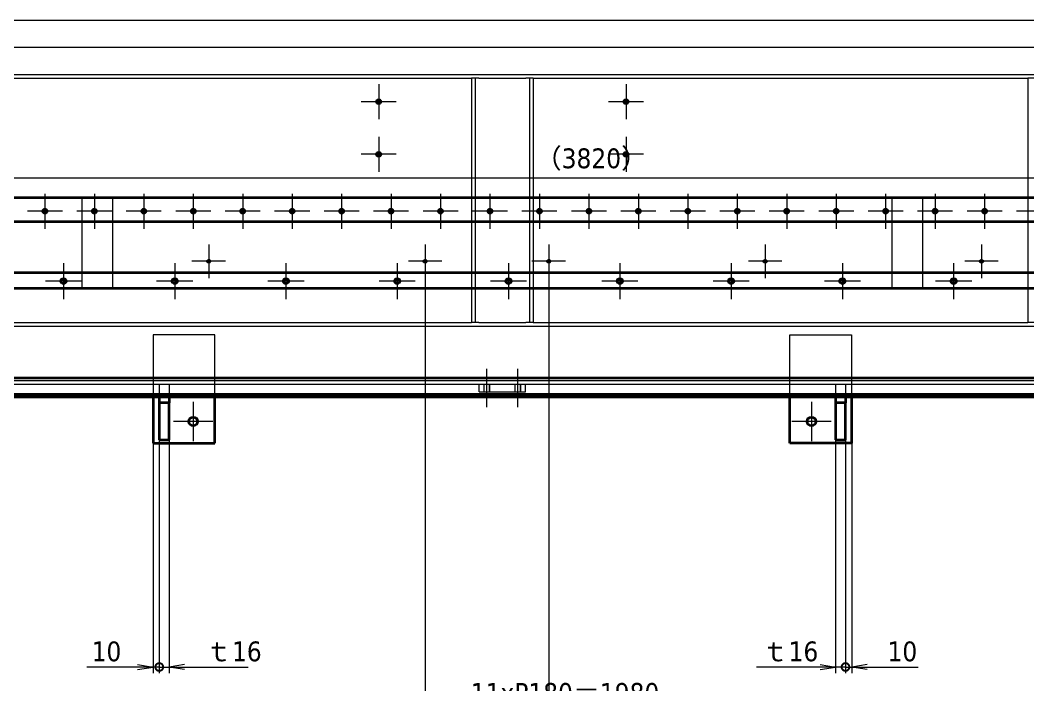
# Model space of a CAD drawing. Header units: millimetres. Extents: x -440 to 8410, y -405 to 5940.
# Drawn here: x 2692 to 4322, y 3681 to 4756 of the extents above; entities that cross this region are included whole.
import ezdxf

# ---------------------------------------------------------------- set-up
doc = ezdxf.new("R2010")
doc.units = ezdxf.units.MM
doc.header["$LTSCALE"] = 10
for name, color, linetype, lineweight in [('Center Mark (ISO)', 7, 'Continuous', 5), ('Centerline (ISO)', 7, 'Continuous', 5), ('Dimension (ISO)', 7, 'Continuous', 25), ('Hidden (ISO)', 7, 'Continuous', 5), ('Visible (ISO)', 7, 'Continuous', 35), ('Visible Narrow (ISO)', 7, 'Continuous', 5)]:
    doc.layers.add(name, color=color, linetype=linetype, lineweight=lineweight)
doc.styles.add('Note Text (JIS)', font='tahoma.ttf')
doc.dimstyles.new('Default (JIS)', dxfattribs={"dimscale": 10, "dimtxt": 3.2, "dimasz": 2.5, "dimexe": 1, "dimexo": 0, "dimgap": 0.8, "dimtad": 1, "dimrnd": 1e-08, "dimdsep": 46, "dimtxsty": 'Note Text (JIS)', "dimblk": 'OPEN', "dimcen": 0.09, "dimdle": 10, "dimclrd": 7, "dimclre": 7, "dimclrt": 256, "dimadec": 0, "dimazin": 2, "dimtfac": 0.78125, "dimtmove": 0, "dimatfit": 3, "dimldrblk": 'OPEN', "dimfxl": 1, "dimtolj": 1, "dimtzin": 0, "dimlwd": 0, "dimlwe": 0, "dimarcsym": 0})

# ---------------------------------------------------------------- blocks, each defined once
blk = doc.blocks.new('_Open')
at = {"color": 0, "linetype": 'ByBlock', "lineweight": -2}
for p, q in [((-1, 0.167), (0, 0)), ((-1, -0.167), (0, 0)), ((0, 0), (-1, 0))]:
    blk.add_line(p, q, dxfattribs=at)
blk = doc.blocks.new('*D8')
at = {"layer": 'Defpoints', "color": 0, "linetype": 'Continuous', "transparency": 16777216}
for p in [(1474.2, 4147.5), (5470.6, 4147.5), (5470.6, 3364.8)]:
    blk.add_point(p, dxfattribs=at)
at = {"layer": 'Dimension (ISO)', "color": 7, "linetype": 'Continuous', "lineweight": 0, "transparency": 16777216}
for p, q in [((1474.2, 4147.5), (1474.2, 3354.8)), ((5470.6, 4147.5), (5470.6, 3354.8)), ((1499.2, 3364.8), (5445.6, 3364.8))]:
    blk.add_line(p, q, dxfattribs=at)
at = {"layer": 'Dimension (ISO)', "color": 7, "linetype": 'Continuous', "lineweight": 0, "transparency": 16777216, "xscale": 25, "yscale": 25, "zscale": 25, "rotation": 180}
blk.add_blockref('_Open', (1474.2, 3364.8), dxfattribs=at)
at = {"layer": 'Dimension (ISO)', "color": 7, "linetype": 'Continuous', "lineweight": 0, "transparency": 16777216, "xscale": 25, "yscale": 25, "zscale": 25}
blk.add_blockref('_Open', (5470.6, 3364.8), dxfattribs=at)
at = {"layer": 'Dimension (ISO)', "linetype": 'Continuous', "lineweight": 5, "transparency": 16777216, "insert": (3390.8, 3412.8), "char_height": 32, "attachment_point": 1, "style": 'Note Text (JIS)'}
blk.add_mtext('\\A1;\\fTahoma|b0|i0;（3996.4）', dxfattribs=at)
blk = doc.blocks.new('*D9')
at = {"layer": 'Defpoints', "color": 0, "linetype": 'Continuous', "transparency": 16777216}
for p in [(1477.4, 4147.5), (5467.4, 4147.5), (1477.4, 3435.2)]:
    blk.add_point(p, dxfattribs=at)
at = {"layer": 'Dimension (ISO)', "color": 7, "linetype": 'Continuous', "lineweight": 0, "transparency": 16777216}
for p, q in [((1477.4, 4147.5), (1477.4, 3425.2)), ((5467.4, 4147.5), (5467.4, 3425.2)), ((5442.4, 3435.2), (1502.4, 3435.2))]:
    blk.add_line(p, q, dxfattribs=at)
at = {"layer": 'Dimension (ISO)', "color": 7, "linetype": 'Continuous', "lineweight": 0, "transparency": 16777216, "xscale": 25, "yscale": 25, "zscale": 25, "rotation": 180}
blk.add_blockref('_Open', (1477.4, 3435.2), dxfattribs=at)
at = {"layer": 'Dimension (ISO)', "color": 7, "linetype": 'Continuous', "lineweight": 0, "transparency": 16777216, "xscale": 25, "yscale": 25, "zscale": 25}
blk.add_blockref('_Open', (5467.4, 3435.2), dxfattribs=at)
at = {"layer": 'Dimension (ISO)', "linetype": 'Continuous', "lineweight": 5, "transparency": 16777216, "insert": (3351.7, 3485.4), "char_height": 32, "attachment_point": 1, "style": 'Note Text (JIS)'}
blk.add_mtext('\\A1;\\fTahoma|b0|i0;3990（t12板）', dxfattribs=at)
blk = doc.blocks.new('_DotSmall')
at = {"color": 0, "linetype": 'ByBlock', "const_width": 0.5}
blk.add_lwpolyline([(-0.0625, 0, 1), (0.0625, 0, 1)], format="xyb", close=True, dxfattribs=at)
blk = doc.blocks.new('*D100')
at = {"layer": 'Defpoints', "color": 0, "linetype": 'Continuous', "transparency": 16777216}
for p in [(4027.4, 4077.5), (4037.4, 4072.5), (4027.4, 3710.2)]:
    blk.add_point(p, dxfattribs=at)
at = {"layer": 'Dimension (ISO)', "color": 7, "linetype": 'Continuous', "lineweight": 0, "transparency": 16777216}
for p, q in [((4027.4, 4077.5), (4027.4, 3700.2)), ((4037.4, 4072.5), (4037.4, 3700.2)), ((4027.4, 3710.2), (3977.4, 3710.2)), ((4027.4, 3710.2), (4037.4, 3710.2)), ((4062.4, 3710.2), (4144.8, 3710.2))]:
    blk.add_line(p, q, dxfattribs=at)
at = {"layer": 'Dimension (ISO)', "color": 7, "linetype": 'Continuous', "lineweight": 0, "transparency": 16777216, "xscale": 25, "yscale": 25, "zscale": 25}
blk.add_blockref('_DotSmall', (4027.4, 3710.2), dxfattribs=at)
at = {"layer": 'Dimension (ISO)', "color": 7, "linetype": 'Continuous', "lineweight": 0, "transparency": 16777216, "xscale": 25, "yscale": 25, "zscale": 25, "rotation": 180}
blk.add_blockref('_Open', (4037.4, 3710.2), dxfattribs=at)
at = {"layer": 'Dimension (ISO)', "linetype": 'Continuous', "lineweight": 5, "transparency": 16777216, "insert": (4095.4, 3751.5), "char_height": 32, "attachment_point": 1, "style": 'Note Text (JIS)'}
blk.add_mtext('\\A1;10', dxfattribs=at)
blk = doc.blocks.new('*D101')
at = {"layer": 'Defpoints', "color": 0, "linetype": 'Continuous', "transparency": 16777216}
for p in [(4011.4, 4077.5), (4027.4, 4077.5), (4027.4, 3710.2)]:
    blk.add_point(p, dxfattribs=at)
at = {"layer": 'Dimension (ISO)', "color": 7, "linetype": 'Continuous', "lineweight": 0, "transparency": 16777216}
for p, q in [((4011.4, 4077.5), (4011.4, 3700.2)), ((4027.4, 4077.5), (4027.4, 3700.2)), ((3986.4, 3710.2), (3883.7, 3710.2)), ((4027.4, 3710.2), (4011.4, 3710.2)), ((4027.4, 3710.2), (4077.4, 3710.2))]:
    blk.add_line(p, q, dxfattribs=at)
at = {"layer": 'Dimension (ISO)', "color": 7, "linetype": 'Continuous', "lineweight": 0, "transparency": 16777216, "xscale": 25, "yscale": 25, "zscale": 25, "rotation": 180}
blk.add_blockref('_DotSmall', (4027.4, 3710.2), dxfattribs=at)
at = {"layer": 'Dimension (ISO)', "color": 7, "linetype": 'Continuous', "lineweight": 0, "transparency": 16777216, "xscale": 25, "yscale": 25, "zscale": 25}
blk.add_blockref('_Open', (4011.4, 3710.2), dxfattribs=at)
at = {"layer": 'Dimension (ISO)', "linetype": 'Continuous', "lineweight": 5, "transparency": 16777216, "insert": (3891.7, 3751.5), "char_height": 32, "attachment_point": 1, "style": 'Note Text (JIS)'}
blk.add_mtext('\\A1;\\fTahoma|b0|i0;ｔ16', dxfattribs=at)
blk = doc.blocks.new('*D102')
at = {"layer": 'Defpoints', "color": 0, "linetype": 'Continuous', "transparency": 16777216}
for p in [(2917.4, 4077.5), (2933.4, 4077.5), (2933.4, 3710.2)]:
    blk.add_point(p, dxfattribs=at)
at = {"layer": 'Dimension (ISO)', "color": 7, "linetype": 'Continuous', "lineweight": 0, "transparency": 16777216}
for p, q in [((2917.4, 4077.5), (2917.4, 3700.2)), ((2933.4, 4077.5), (2933.4, 3700.2)), ((2917.4, 3710.2), (2892.4, 3710.2)), ((2917.4, 3710.2), (2933.4, 3710.2)), ((2958.4, 3710.2), (3061.1, 3710.2))]:
    blk.add_line(p, q, dxfattribs=at)
at = {"layer": 'Dimension (ISO)', "color": 7, "linetype": 'Continuous', "lineweight": 0, "transparency": 16777216, "xscale": 25, "yscale": 25, "zscale": 25}
blk.add_blockref('_DotSmall', (2917.4, 3710.2), dxfattribs=at)
at = {"layer": 'Dimension (ISO)', "color": 7, "linetype": 'Continuous', "lineweight": 0, "transparency": 16777216, "xscale": 25, "yscale": 25, "zscale": 25, "rotation": 180}
blk.add_blockref('_Open', (2933.4, 3710.2), dxfattribs=at)
at = {"layer": 'Dimension (ISO)', "linetype": 'Continuous', "lineweight": 5, "transparency": 16777216, "insert": (2991.4, 3751.5), "char_height": 32, "attachment_point": 1, "style": 'Note Text (JIS)'}
blk.add_mtext('\\A1;\\fTahoma|b0|i0;ｔ16', dxfattribs=at)
blk = doc.blocks.new('*D103')
at = {"layer": 'Defpoints', "color": 0, "linetype": 'Continuous', "transparency": 16777216}
for p in [(2917.4, 4077.5), (2907.4, 4072.5), (2907.4, 3710.2)]:
    blk.add_point(p, dxfattribs=at)
at = {"layer": 'Dimension (ISO)', "color": 7, "linetype": 'Continuous', "lineweight": 0, "transparency": 16777216}
for p, q in [((2917.4, 4077.5), (2917.4, 3700.2)), ((2907.4, 4072.5), (2907.4, 3700.2)), ((2882.4, 3710.2), (2800, 3710.2)), ((2917.4, 3710.2), (2907.4, 3710.2)), ((2917.4, 3710.2), (2942.4, 3710.2))]:
    blk.add_line(p, q, dxfattribs=at)
at = {"layer": 'Dimension (ISO)', "color": 7, "linetype": 'Continuous', "lineweight": 0, "transparency": 16777216, "xscale": 25, "yscale": 25, "zscale": 25, "rotation": 180}
blk.add_blockref('_DotSmall', (2917.4, 3710.2), dxfattribs=at)
at = {"layer": 'Dimension (ISO)', "color": 7, "linetype": 'Continuous', "lineweight": 0, "transparency": 16777216, "xscale": 25, "yscale": 25, "zscale": 25}
blk.add_blockref('_Open', (2907.4, 3710.2), dxfattribs=at)
at = {"layer": 'Dimension (ISO)', "linetype": 'Continuous', "lineweight": 5, "transparency": 16777216, "insert": (2808, 3751.5), "char_height": 32, "attachment_point": 1, "style": 'Note Text (JIS)'}
blk.add_mtext('\\A1;10', dxfattribs=at)
blk = doc.blocks.new('*D114')
at = {"layer": 'Defpoints', "color": 0, "linetype": 'Continuous', "transparency": 16777216}
for p in [(1527.4, 4122.5), (5417.4, 4122.5), (5417.4, 3506.2)]:
    blk.add_point(p, dxfattribs=at)
at = {"layer": 'Dimension (ISO)', "color": 7, "linetype": 'Continuous', "lineweight": 0, "transparency": 16777216}
for p, q in [((1527.4, 4122.5), (1527.4, 3496.2)), ((5417.4, 4122.5), (5417.4, 3496.2)), ((1552.4, 3506.2), (5392.4, 3506.2))]:
    blk.add_line(p, q, dxfattribs=at)
at = {"layer": 'Dimension (ISO)', "color": 7, "linetype": 'Continuous', "lineweight": 0, "transparency": 16777216, "xscale": 25, "yscale": 25, "zscale": 25, "rotation": 180}
blk.add_blockref('_Open', (1527.4, 3506.2), dxfattribs=at)
at = {"layer": 'Dimension (ISO)', "color": 7, "linetype": 'Continuous', "lineweight": 0, "transparency": 16777216, "xscale": 25, "yscale": 25, "zscale": 25}
blk.add_blockref('_Open', (5417.4, 3506.2), dxfattribs=at)
at = {"layer": 'Dimension (ISO)', "linetype": 'Continuous', "lineweight": 5, "transparency": 16777216, "insert": (3426.3, 3547.7), "char_height": 32, "attachment_point": 1, "style": 'Note Text (JIS)'}
blk.add_mtext('\\A1;3890', dxfattribs=at)
blk = doc.blocks.new('*D184')
at = {"layer": 'Defpoints', "color": 0, "linetype": 'Continuous', "transparency": 16777216}
for p in [(2582.4, 4305.3), (4562.4, 4305.3), (4562.4, 3642.8)]:
    blk.add_point(p, dxfattribs=at)
at = {"layer": 'Dimension (ISO)', "color": 7, "linetype": 'Continuous', "lineweight": 0, "transparency": 16777216}
for p, q in [((2582.4, 4305.3), (2582.4, 3632.8)), ((4562.4, 4305.3), (4562.4, 3632.8)), ((2607.4, 3642.8), (4537.4, 3642.8))]:
    blk.add_line(p, q, dxfattribs=at)
at = {"layer": 'Dimension (ISO)', "color": 7, "linetype": 'Continuous', "lineweight": 0, "transparency": 16777216, "xscale": 25, "yscale": 25, "zscale": 25, "rotation": 180}
blk.add_blockref('_Open', (2582.4, 3642.8), dxfattribs=at)
at = {"layer": 'Dimension (ISO)', "color": 7, "linetype": 'Continuous', "lineweight": 0, "transparency": 16777216, "xscale": 25, "yscale": 25, "zscale": 25}
blk.add_blockref('_Open', (4562.4, 3642.8), dxfattribs=at)
at = {"layer": 'Dimension (ISO)', "linetype": 'Continuous', "lineweight": 5, "transparency": 16777216, "insert": (3421.3, 3684.3), "char_height": 32, "attachment_point": 1, "style": 'Note Text (JIS)'}
blk.add_mtext('\\A1;\\fTahoma|b0|i0;11xP180＝1980', dxfattribs=at)
blk = doc.blocks.new('*D185')
at = {"layer": 'Defpoints', "color": 0, "linetype": 'Continuous', "transparency": 16777216}
for p in [(3547.4, 4339.4), (4597.4, 4339.4), (3547.4, 3574.6)]:
    blk.add_point(p, dxfattribs=at)
at = {"layer": 'Dimension (ISO)', "color": 7, "linetype": 'Continuous', "lineweight": 0, "transparency": 16777216}
for p, q in [((3547.4, 4339.4), (3547.4, 3564.6)), ((4597.4, 4339.4), (4597.4, 3564.6)), ((4572.4, 3574.6), (3572.4, 3574.6))]:
    blk.add_line(p, q, dxfattribs=at)
at = {"layer": 'Dimension (ISO)', "color": 7, "linetype": 'Continuous', "lineweight": 0, "transparency": 16777216, "xscale": 25, "yscale": 25, "zscale": 25, "rotation": 180}
blk.add_blockref('_Open', (3547.4, 3574.6), dxfattribs=at)
at = {"layer": 'Dimension (ISO)', "color": 7, "linetype": 'Continuous', "lineweight": 0, "transparency": 16777216, "xscale": 25, "yscale": 25, "zscale": 25}
blk.add_blockref('_Open', (4597.4, 3574.6), dxfattribs=at)
at = {"layer": 'Dimension (ISO)', "linetype": 'Continuous', "lineweight": 5, "transparency": 16777216, "insert": (3931.9, 3615.9), "char_height": 32, "attachment_point": 1, "style": 'Note Text (JIS)'}
blk.add_mtext('\\A1;\\fTahoma|b0|i0;3xP350＝1050', dxfattribs=at)
blk = doc.blocks.new('*D186')
at = {"layer": 'Defpoints', "color": 0, "linetype": 'Continuous', "transparency": 16777216}
for p in [(3347.4, 4339.4), (3547.4, 4339.4), (3347.4, 3574.6)]:
    blk.add_point(p, dxfattribs=at)
at = {"layer": 'Dimension (ISO)', "color": 7, "linetype": 'Continuous', "lineweight": 0, "transparency": 16777216}
for p, q in [((3347.4, 4339.4), (3347.4, 3564.6)), ((3547.4, 4339.4), (3547.4, 3564.6)), ((3522.4, 3574.6), (3372.4, 3574.6))]:
    blk.add_line(p, q, dxfattribs=at)
at = {"layer": 'Dimension (ISO)', "color": 7, "linetype": 'Continuous', "lineweight": 0, "transparency": 16777216, "xscale": 25, "yscale": 25, "zscale": 25, "rotation": 180}
blk.add_blockref('_Open', (3347.4, 3574.6), dxfattribs=at)
at = {"layer": 'Dimension (ISO)', "color": 7, "linetype": 'Continuous', "lineweight": 0, "transparency": 16777216, "xscale": 25, "yscale": 25, "zscale": 25}
blk.add_blockref('_Open', (3547.4, 3574.6), dxfattribs=at)
at = {"layer": 'Dimension (ISO)', "linetype": 'Continuous', "lineweight": 5, "transparency": 16777216, "insert": (3413.4, 3615.9), "char_height": 32, "attachment_point": 1, "style": 'Note Text (JIS)'}
blk.add_mtext('\\A1;200', dxfattribs=at)
blk = doc.blocks.new('*D188')
at = {"layer": 'Defpoints', "color": 0, "linetype": 'Continuous', "transparency": 16777216}
for p in [(1597.4, 4339.4), (3347.4, 4339.4), (3347.4, 3574.6)]:
    blk.add_point(p, dxfattribs=at)
at = {"layer": 'Dimension (ISO)', "color": 7, "linetype": 'Continuous', "lineweight": 0, "transparency": 16777216}
for p, q in [((1597.4, 4339.4), (1597.4, 3564.6)), ((3347.4, 4339.4), (3347.4, 3564.6)), ((1622.4, 3574.6), (3322.4, 3574.6))]:
    blk.add_line(p, q, dxfattribs=at)
at = {"layer": 'Dimension (ISO)', "color": 7, "linetype": 'Continuous', "lineweight": 0, "transparency": 16777216, "xscale": 25, "yscale": 25, "zscale": 25, "rotation": 180}
blk.add_blockref('_Open', (1597.4, 3574.6), dxfattribs=at)
at = {"layer": 'Dimension (ISO)', "color": 7, "linetype": 'Continuous', "lineweight": 0, "transparency": 16777216, "xscale": 25, "yscale": 25, "zscale": 25}
blk.add_blockref('_Open', (3347.4, 3574.6), dxfattribs=at)
at = {"layer": 'Dimension (ISO)', "linetype": 'Continuous', "lineweight": 5, "transparency": 16777216, "insert": (2332.2, 3615.9), "char_height": 32, "attachment_point": 1, "style": 'Note Text (JIS)'}
blk.add_mtext('\\A1;\\fTahoma|b0|i0;5xP350＝1750', dxfattribs=at)
blk = doc.blocks.new('*D215')
at = {"layer": 'Defpoints', "color": 0, "linetype": 'Continuous', "transparency": 16777216}
for p in [(1647.4, 4657.5), (1647.4, 4501), (5467.4, 4501)]:
    blk.add_point(p, dxfattribs=at)
at = {"layer": 'Dimension (ISO)', "color": 7, "linetype": 'Continuous', "lineweight": 0, "transparency": 16777216}
for p, q in [((1647.4, 4657.5), (1647.4, 4491)), ((5442.4, 4501), (1672.4, 4501))]:
    blk.add_line(p, q, dxfattribs=at)
at = {"layer": 'Dimension (ISO)', "color": 7, "linetype": 'Continuous', "lineweight": 0, "transparency": 16777216, "xscale": 25, "yscale": 25, "zscale": 25, "rotation": 180}
blk.add_blockref('_Open', (1647.4, 4501), dxfattribs=at)
at = {"layer": 'Dimension (ISO)', "color": 7, "linetype": 'Continuous', "lineweight": 0, "transparency": 16777216, "xscale": 25, "yscale": 25, "zscale": 25}
blk.add_blockref('_Open', (5467.4, 4501), dxfattribs=at)
at = {"layer": 'Dimension (ISO)', "linetype": 'Continuous', "lineweight": 5, "transparency": 16777216, "insert": (3524.7, 4549), "char_height": 32, "attachment_point": 1, "style": 'Note Text (JIS)'}
blk.add_mtext('\\A1;\\fTahoma|b0|i0;（3820）', dxfattribs=at)

msp = doc.modelspace()

# ---------------------------------------------------------------- linework, layer by layer
at = {"layer": 'Center Mark (ISO)', "linetype": 'Continuous'}
for p, q in [((3272.376, 4652.784), (3272.376, 4596.137)), ((3672.376, 4652.784), (3672.376, 4596.137)), ((3672.376, 4652.784), (3672.376, 4596.137)), ((3300.699, 4624.461), (3244.052, 4624.461)), ((3700.699, 4624.461), (3644.052, 4624.461)), ((3700.699, 4624.461), (3644.052, 4624.461)), ((3272.376, 4567.784), (3272.376, 4511.137)), ((3672.376, 4567.784), (3672.376, 4511.137)), ((3672.376, 4567.784), (3672.376, 4511.137)), ((3300.699, 4539.461), (3244.052, 4539.461)), ((3700.699, 4539.461), (3644.052, 4539.461)), ((3700.699, 4539.461), (3644.052, 4539.461)), ((2732.376, 4475.784), (2732.376, 4419.137)), ((2812.376, 4475.784), (2812.376, 4419.137)), ((2892.376, 4475.784), (2892.376, 4419.137)), ((2972.376, 4475.784), (2972.376, 4419.137)), ((3052.376, 4475.784), (3052.376, 4419.137)), ((3132.376, 4475.784), (3132.376, 4419.137)), ((3212.376, 4475.784), (3212.376, 4419.137)), ((3292.376, 4475.784), (3292.376, 4419.137)), ((3372.376, 4475.784), (3372.376, 4419.137)), ((3452.376, 4475.784), (3452.376, 4419.137)), ((3532.376, 4475.784), (3532.376, 4419.137)), ((3612.376, 4475.784), (3612.376, 4419.137)), ((3692.376, 4475.784), (3692.376, 4419.137)), ((3772.376, 4475.784), (3772.376, 4419.137)), ((3852.376, 4475.784), (3852.376, 4419.137)), ((3932.376, 4475.784), (3932.376, 4419.137)), ((4012.376, 4475.784), (4012.376, 4419.137)), ((4092.376, 4475.784), (4092.376, 4419.137)), ((4172.376, 4475.784), (4172.376, 4419.137)), ((4252.376, 4475.784), (4252.376, 4419.137)), ((2760.699, 4447.461), (2704.052, 4447.461)), ((2840.699, 4447.461), (2784.052, 4447.461)), ((2920.699, 4447.461), (2864.052, 4447.461)), ((3000.699, 4447.461), (2944.052, 4447.461)), ((3080.699, 4447.461), (3024.052, 4447.461)), ((3160.699, 4447.461), (3104.052, 4447.461)), ((3240.699, 4447.461), (3184.052, 4447.461)), ((3320.699, 4447.461), (3264.052, 4447.461)), ((3400.699, 4447.461), (3344.052, 4447.461)), ((3480.699, 4447.461), (3424.052, 4447.461)), ((3560.699, 4447.461), (3504.052, 4447.461)), ((3640.699, 4447.461), (3584.052, 4447.461)), ((3720.699, 4447.461), (3664.052, 4447.461)), ((3800.699, 4447.461), (3744.052, 4447.461)), ((3880.699, 4447.461), (3824.052, 4447.461)), ((3960.699, 4447.461), (3904.052, 4447.461)), ((4040.699, 4447.461), (3984.052, 4447.461)), ((4120.699, 4447.461), (4064.052, 4447.461)), ((4200.699, 4447.461), (4144.052, 4447.461)), ((4280.699, 4447.461), (4224.052, 4447.461)), ((4360.699, 4447.461), (4304.052, 4447.461)), ((2997.376, 4393.528), (2997.376, 4339.394)), ((3347.376, 4393.528), (3347.376, 4339.394)), ((3547.376, 4393.528), (3547.376, 4339.394)), ((3897.376, 4393.528), (3897.376, 4339.394)), ((4247.376, 4393.528), (4247.376, 4339.394)), ((2762.376, 4363.649), (2762.376, 4305.273)), ((2942.376, 4363.649), (2942.376, 4305.273)), ((3024.443, 4366.461), (2970.309, 4366.461)), ((3122.376, 4363.649), (3122.376, 4305.273)), ((3302.376, 4363.649), (3302.376, 4305.273)), ((3374.443, 4366.461), (3320.309, 4366.461)), ((3482.376, 4363.649), (3482.376, 4305.273)), ((3574.443, 4366.461), (3520.309, 4366.461)), ((3662.376, 4363.649), (3662.376, 4305.273)), ((3842.376, 4363.649), (3842.376, 4305.273)), ((3924.443, 4366.461), (3870.309, 4366.461)), ((4022.376, 4363.649), (4022.376, 4305.273)), ((4202.376, 4363.649), (4202.376, 4305.273)), ((4274.443, 4366.461), (4220.309, 4366.461)), ((2791.564, 4334.461), (2733.188, 4334.461)), ((2971.564, 4334.461), (2913.188, 4334.461)), ((3151.564, 4334.461), (3093.188, 4334.461)), ((3331.564, 4334.461), (3273.188, 4334.461)), ((3511.564, 4334.461), (3453.188, 4334.461)), ((3691.564, 4334.461), (3633.188, 4334.461)), ((3871.564, 4334.461), (3813.188, 4334.461)), ((4051.564, 4334.461), (3993.188, 4334.461)), ((4231.564, 4334.461), (4173.188, 4334.461)), ((2972.376, 4139.378), (2972.376, 4075.543)), ((3972.376, 4139.378), (3972.376, 4075.543)), ((3004.293, 4107.461), (2940.458, 4107.461)), ((4004.293, 4107.461), (3940.458, 4107.461))]:
    msp.add_line(p, q, dxfattribs=at)
at = {"layer": 'Centerline (ISO)', "linetype": 'Continuous'}
for p, q in [((5566.109, 4712.461), (1393.585, 4712.461)), ((3447.376, 4130.461), (3447.376, 4192.461)), ((3497.376, 4130.461), (3497.376, 4192.461))]:
    msp.add_line(p, q, dxfattribs=at)
at = {"layer": 'Hidden (ISO)'}
for p, q in [((1772.376, 4756.461), (5172.376, 4756.461)), ((1772.376, 4668.461), (5172.376, 4668.461)), ((2622.376, 4662.461), (3422.376, 4662.461)), ((3422.376, 4662.461), (3422.376, 4267.461)), ((3434.376, 4662.461), (3422.376, 4662.461)), ((3428.376, 4662.461), (3428.376, 4267.461)), ((3434.376, 4662.461), (3510.376, 4662.461)), ((3522.376, 4662.461), (3510.376, 4662.461)), ((3516.376, 4662.461), (3516.376, 4267.461)), ((3522.376, 4662.461), (4322.376, 4662.461)), ((3522.376, 4662.461), (3522.376, 4267.461)), ((4322.376, 4662.461), (4322.376, 4267.461)), ((4334.376, 4662.461), (4322.376, 4662.461)), ((2792.376, 4469.461), (2792.376, 4322.461)), ((2842.376, 4322.461), (2842.376, 4469.461)), ((4102.376, 4469.461), (4102.376, 4322.461)), ((4152.376, 4322.461), (4152.376, 4469.461)), ((1766.376, 4261.461), (5178.376, 4261.461)), ((2622.376, 4267.461), (3422.376, 4267.461)), ((3434.376, 4267.461), (3422.376, 4267.461)), ((3434.376, 4267.461), (3510.376, 4267.461)), ((3522.376, 4267.461), (3510.376, 4267.461)), ((3522.376, 4267.461), (4322.376, 4267.461)), ((4334.376, 4267.461), (4322.376, 4267.461)), ((2907.376, 4247.461), (2907.376, 4147.461)), ((3007.376, 4247.461), (2907.376, 4247.461)), ((3007.376, 4147.461), (3007.376, 4247.461)), ((3937.376, 4247.461), (4037.376, 4247.461)), ((3937.376, 4147.461), (3937.376, 4247.461)), ((4037.376, 4247.461), (4037.376, 4147.461)), ((1678.376, 4173.461), (5266.376, 4173.461)), ((1865.376, 4167.461), (2917.376, 4167.461)), ((2917.376, 4167.461), (2917.376, 4147.461)), ((2917.376, 4167.461), (2933.376, 4167.461)), ((2933.376, 4167.461), (2933.376, 4147.461)), ((2933.376, 4167.461), (4011.376, 4167.461)), ((3434.876, 4155.461), (3434.876, 4167.461)), ((3442.376, 4167.461), (3442.376, 4155.461)), ((3443.188, 4155.461), (3443.188, 4167.461)), ((3451.564, 4155.461), (3451.564, 4167.461)), ((3452.376, 4155.461), (3452.376, 4167.461)), ((3492.376, 4167.461), (3492.376, 4155.461)), ((3493.188, 4155.461), (3493.188, 4167.461)), ((3501.564, 4155.461), (3501.564, 4167.461)), ((3502.376, 4155.461), (3502.376, 4167.461)), ((3509.876, 4155.461), (3509.876, 4167.461)), ((4011.376, 4167.461), (4011.376, 4147.461)), ((4011.376, 4167.461), (4027.376, 4167.461)), ((4027.376, 4167.461), (4027.376, 4147.461)), ((4027.376, 4167.461), (5079.376, 4167.461)), ((1477.376, 4152.461), (5467.376, 4152.461)), ((3434.876, 4155.461), (3509.876, 4155.461))]:
    msp.add_line(p, q, dxfattribs=at)
at = {"layer": 'Visible (ISO)'}
for p, q in [((1492.376, 4469.461), (5452.376, 4469.461)), ((5452.376, 4430.461), (1492.376, 4430.461)), ((1492.376, 4348.461), (5452.376, 4348.461)), ((5452.376, 4322.461), (1492.376, 4322.461)), ((5467.376, 4177.461), (1477.376, 4177.461)), ((1477.376, 4150.661), (5467.376, 4150.661)), ((1531.735, 4147.461), (5413.017, 4147.461)), ((2907.376, 4147.461), (2907.376, 4072.461)), ((2917.376, 4147.461), (2917.376, 4137.461)), ((2933.376, 4147.461), (2933.376, 4137.461)), ((3007.376, 4072.461), (3007.376, 4147.461)), ((3937.376, 4072.461), (3937.376, 4147.461)), ((4011.376, 4147.461), (4011.376, 4137.461)), ((4027.376, 4147.461), (4027.376, 4137.461)), ((4037.376, 4147.461), (4037.376, 4072.461)), ((2933.376, 4137.461), (2917.376, 4137.461)), ((2917.376, 4137.461), (2917.376, 4077.461)), ((2933.376, 4077.461), (2933.376, 4137.461)), ((4027.376, 4137.461), (4011.376, 4137.461)), ((4011.376, 4137.461), (4011.376, 4077.461)), ((4027.376, 4077.461), (4027.376, 4137.461)), ((2917.376, 4077.461), (2933.376, 4077.461)), ((4011.376, 4077.461), (4027.376, 4077.461)), ((2907.376, 4072.461), (3007.376, 4072.461)), ((4037.376, 4072.461), (3937.376, 4072.461))]:
    msp.add_line(p, q, dxfattribs=at)
for centre, radius in [((3272.376, 4624.461), 3.324), ((3672.376, 4624.461), 3.324), ((3272.376, 4539.461), 3.324), ((3672.376, 4539.461), 3.324), ((2732.376, 4447.461), 3.324), ((2812.376, 4447.461), 3.324), ((2892.376, 4447.461), 3.324), ((2972.376, 4447.461), 3.324), ((3052.376, 4447.461), 3.324), ((3132.376, 4447.461), 3.324), ((3212.376, 4447.461), 3.324), ((3292.376, 4447.461), 3.324), ((3372.376, 4447.461), 3.324), ((3452.376, 4447.461), 3.324), ((3532.376, 4447.461), 3.324), ((3612.376, 4447.461), 3.324), ((3692.376, 4447.461), 3.324), ((3772.376, 4447.461), 3.324), ((3852.376, 4447.461), 3.324), ((3932.376, 4447.461), 3.324), ((4012.376, 4447.461), 3.324), ((4092.376, 4447.461), 3.324), ((4172.376, 4447.461), 3.324), ((4252.376, 4447.461), 3.324), ((2997.376, 4366.461), 2.067), ((3347.376, 4366.461), 2.067), ((3547.376, 4366.461), 2.067), ((3897.376, 4366.461), 2.067), ((4247.376, 4366.461), 2.067), ((2762.376, 4334.461), 4.188), ((2942.376, 4334.461), 4.188), ((3122.376, 4334.461), 4.188), ((3302.376, 4334.461), 4.188), ((3482.376, 4334.461), 4.188), ((3662.376, 4334.461), 4.188), ((3842.376, 4334.461), 4.188), ((4022.376, 4334.461), 4.188), ((4202.376, 4334.461), 4.188), ((2972.376, 4107.461), 6.918), ((3972.376, 4107.461), 6.918)]:
    msp.add_circle(centre, radius, dxfattribs=at)
at = {"layer": 'Visible Narrow (ISO)'}
for centre, radius in [((3272.376, 4624.461), 4), ((3672.376, 4624.461), 4), ((3272.376, 4539.461), 4), ((3672.376, 4539.461), 4), ((2732.376, 4447.461), 4), ((2812.376, 4447.461), 4), ((2892.376, 4447.461), 4), ((2972.376, 4447.461), 4), ((3052.376, 4447.461), 4), ((3132.376, 4447.461), 4), ((3212.376, 4447.461), 4), ((3292.376, 4447.461), 4), ((3372.376, 4447.461), 4), ((3452.376, 4447.461), 4), ((3532.376, 4447.461), 4), ((3612.376, 4447.461), 4), ((3692.376, 4447.461), 4), ((3772.376, 4447.461), 4), ((3852.376, 4447.461), 4), ((3932.376, 4447.461), 4), ((4012.376, 4447.461), 4), ((4092.376, 4447.461), 4), ((4172.376, 4447.461), 4), ((4252.376, 4447.461), 4), ((2997.376, 4366.461), 2.5), ((3347.376, 4366.461), 2.5), ((3547.376, 4366.461), 2.5), ((3897.376, 4366.461), 2.5), ((4247.376, 4366.461), 2.5), ((2762.376, 4334.461), 5), ((2942.376, 4334.461), 5), ((3122.376, 4334.461), 5), ((3302.376, 4334.461), 5), ((3482.376, 4334.461), 5), ((3662.376, 4334.461), 5), ((3842.376, 4334.461), 5), ((4022.376, 4334.461), 5), ((4202.376, 4334.461), 5), ((2972.376, 4107.461), 8), ((3972.376, 4107.461), 8)]:
    msp.add_circle(centre, radius, dxfattribs=at)

# ---------------------------------------------------------------- dimensions: what is measured, and where the dimension line sits
at = {"layer": 'Dimension (ISO)', "color": 7, "linetype": 'Continuous', "lineweight": 5}
for base, p1, p2, text, override, picture, middle in [((1647.376, 4500.997), (5467.376, 4500.997), (1647.376, 4657.461), '\\fTahoma|b0|i0;（<>）', {"dimgap": 0.8, "dimdec": 2, "dimse1": 1, "dimtol": 0, "dimlim": 0, "dimtp": 0, "dimtm": 0, "dimtdec": 2, "dimtofl": 0, "dimatfit": 1}, '*D215', (3587.529, 4500.997)), ((3347.376, 3574.61), (1597.376, 4339.394), (3347.376, 4339.394), '\\fTahoma|b0|i0;5xP350＝<>', {"dimgap": 0.8, "dimdec": 2, "dimtol": 0, "dimlim": 0, "dimtp": 0, "dimtm": 0, "dimtdec": 2, "dimtofl": 0, "dimatfit": 1}, '*D188', (2472.376, 3574.61)), ((3547.376, 3574.61), (4597.376, 4339.394), (3547.376, 4339.394), '\\fTahoma|b0|i0;3xP350＝<>', {"dimgap": 0.8, "dimdec": 2, "dimtol": 0, "dimlim": 0, "dimtp": 0, "dimtm": 0, "dimtdec": 2, "dimtofl": 0, "dimatfit": 1}, '*D185', (4072.376, 3574.61)), ((4562.376, 3642.789), (2582.376, 4305.273), (4562.376, 4305.273), '\\fTahoma|b0|i0;11xP180＝<>', {"dimgap": 0.8, "dimdec": 2, "dimtol": 0, "dimlim": 0, "dimtp": 0, "dimtm": 0, "dimtdec": 2, "dimtofl": 0, "dimatfit": 1}, '*D184', (3572.376, 3642.789)), ((1477.376, 3435.195), (5467.376, 4147.461), (1477.376, 4147.461), '\\fTahoma|b0|i0;<>（t12板）', {"dimgap": 0.8, "dimdec": 2, "dimtol": 0, "dimlim": 0, "dimtp": 0, "dimtm": 0, "dimtdec": 2, "dimtofl": 0, "dimatfit": 1}, '*D9', (3472.376, 3435.195)), ((2933.376, 3710.189), (2917.376, 4077.461), (2933.376, 4077.461), '\\fTahoma|b0|i0;ｔ<>', {"dimgap": 0.8, "dimdec": 2, "dimblk1": 'DotSmall', "dimblk2": 'Open', "dimsah": 1, "dimdle": 0, "dimtol": 0, "dimlim": 0, "dimtp": 0, "dimtm": 0, "dimtdec": 2, "dimtofl": 1, "dimatfit": 1}, '*D102', (3022.228, 3710.189)), ((4027.376, 3710.189), (4011.376, 4077.461), (4027.376, 4077.461), '\\fTahoma|b0|i0;ｔ<>', {"dimgap": 0.8, "dimdec": 2, "dimblk1": 'Open', "dimblk2": 'DotSmall', "dimsah": 1, "dimdle": 0, "dimtol": 0, "dimlim": 0, "dimtp": 0, "dimtm": 0, "dimtdec": 2, "dimtofl": 1, "dimatfit": 1}, '*D101', (3922.524, 3710.189))]:
    dim = msp.add_linear_dim(base=base, p1=p1, p2=p2, angle=180, text=text, dimstyle='Default (JIS)', override=override, dxfattribs=at)
    dim.commit()
    dim.dimension.update_dxf_attribs({"geometry": picture, "text_midpoint": middle, "dimtype": 160})
for base, p1, p2, override, picture, middle in [((3347.376, 3574.61), (3547.376, 4339.394), (3347.376, 4339.394), {"dimgap": 0.8, "dimdec": 2, "dimtol": 0, "dimlim": 0, "dimtp": 0, "dimtm": 0, "dimtdec": 2, "dimtofl": 0, "dimatfit": 1}, '*D186', (3447.376, 3574.61)), ((5417.376, 3506.22), (1527.376, 4122.461), (5417.376, 4122.461), {"dimgap": 0.8, "dimdec": 2, "dimtol": 0, "dimlim": 0, "dimtp": 0, "dimtm": 0, "dimtdec": 2, "dimtofl": 0, "dimatfit": 1}, '*D114', (3472.376, 3506.22)), ((2907.376, 3710.189), (2917.376, 4077.461), (2907.376, 4072.461), {"dimgap": 0.8, "dimdec": 2, "dimblk1": 'DotSmall', "dimblk2": 'Open', "dimsah": 1, "dimdle": 0, "dimtol": 0, "dimlim": 0, "dimtp": 0, "dimtm": 0, "dimtdec": 2, "dimtofl": 1, "dimatfit": 1}, '*D103', (2828.669, 3710.189)), ((4027.376, 3710.189), (4037.376, 4072.461), (4027.376, 4077.461), {"dimgap": 0.8, "dimdec": 2, "dimblk1": 'Open', "dimblk2": 'DotSmall', "dimsah": 1, "dimdle": 0, "dimtol": 0, "dimlim": 0, "dimtp": 0, "dimtm": 0, "dimtdec": 2, "dimtofl": 1, "dimatfit": 1}, '*D100', (4116.082, 3710.189))]:
    dim = msp.add_linear_dim(base=base, p1=p1, p2=p2, angle=180, dimstyle='Default (JIS)', override=override, dxfattribs=at)
    dim.commit()
    dim.dimension.update_dxf_attribs({"geometry": picture, "text_midpoint": middle, "dimtype": 160})
dim = msp.add_linear_dim(base=(5470.576, 3364.803), p1=(1474.176, 4147.461), p2=(5470.576, 4147.461), text='\\fTahoma|b0|i0;（<>）', dimstyle='Default (JIS)', override={"dimgap": 0.8, "dimdec": 2, "dimtol": 0, "dimlim": 0, "dimtp": 0, "dimtm": 0, "dimtdec": 2, "dimtofl": 0, "dimatfit": 1}, dxfattribs=at)
dim.commit()
dim.dimension.update_dxf_attribs({"geometry": '*D8', "text_midpoint": (3472.376, 3364.803), "dimtype": 160})

doc.saveas('drawing.dxf')
